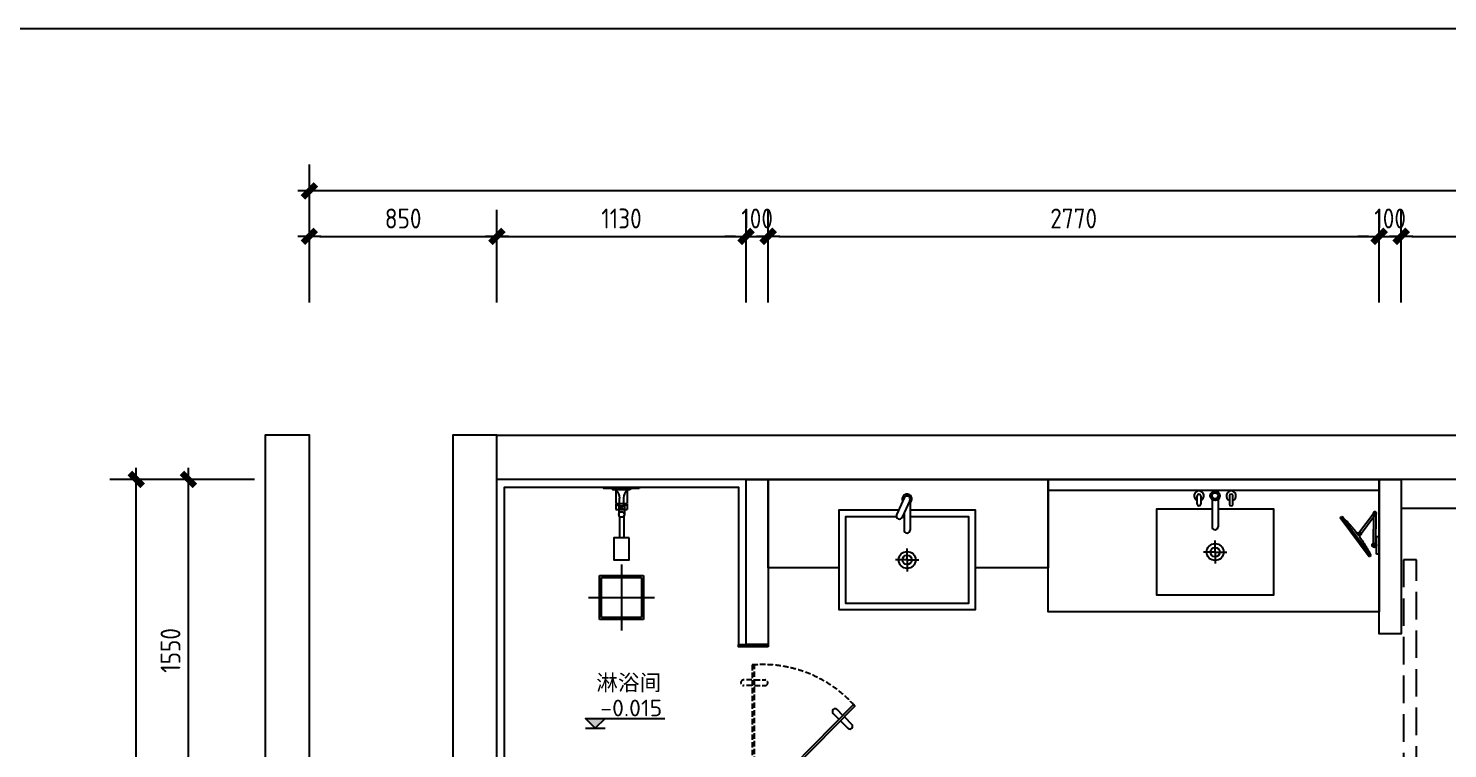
# Model space of a CAD drawing. Header units: inches. Extents: x 193953 to 255442, y -114891 to -62384.
# Drawn here: x 225028 to 231462, y -108470 to -105208 of the extents above; entities that cross this region are included whole.
import ezdxf
from ezdxf.enums import TextEntityAlignment as Align

# ---------------------------------------------------------------- set-up
doc = ezdxf.new("R2010")
doc.units = ezdxf.units.IN
doc.header["$LTSCALE"] = 500
doc.header["$MEASUREMENT"] = 0
for name, pattern in [('DASH', [0.35, 0.25, -0.1]), ('家具平面底图$0$DOM-虚线', [0.35, 0.25, -0.1]), ('家具平面底图$0$DOM-门开启线', [0.666666, 0.333333, -0.111111, 0.111111, -0.111111])]:
    doc.linetypes.add(name, pattern=pattern)
for name, color, linetype in [('0-索引文字', 50, 'Continuous'), ('F-洁具-DOM', 1, 'Continuous'), ('P-平面门', 2, 'Continuous')]:
    doc.layers.add(name, color=color, linetype=linetype)
doc.styles.add('DOM-romans.shx', font='dim.shx')
doc.dimstyles.new('DOM_DIM_1 80', dxfattribs={"dimscale": 60, "dimtxt": 1.5, "dimasz": 0.8, "dimexe": 2, "dimexo": 1.5, "dimgap": 0.6, "dimtad": 1, "dimdec": 0, "dimrnd": 5, "dimzin": 12, "dimdsep": 46, "dimtxsty": 'DOM-romans.shx', "dimblk": 'DOM_Dimension_Tick', "dimcen": 0.125, "dimclrd": 44, "dimclre": 44, "dimclrt": 50, "dimadec": 0, "dimazin": 0, "dimtfac": 1, "dimtdec": 0, "dimtix": 1, "dimtmove": 2, "dimatfit": 3, "dimldrblk": 'DOM_Leader_Arrow', "dimfxl": 0, "dimtvp": 1, "dimtolj": 1, "dimtzin": 0, "dimarcsym": 0})

# ---------------------------------------------------------------- blocks, each defined once
blk = doc.blocks.new('A$Cf89d1532')
at = {"layer": 'P-平面门', "color": 1}
for p, q in [((-422.3, 404.7), (-447.1, 380)), ((-404.7, 387), (-429.4, 362.3)), ((-396.2, 395.5), (-362, 429.7))]:
    blk.add_line(p, q, dxfattribs=at)
at = {"layer": 'P-平面门', "color": 8, "linetype": 'DASH', "ltscale": 0.2}
for p, q in [((-556.3, 6), (-556.3, 54.4)), ((-556.3, -6), (-556.3, -44.9))]:
    blk.add_line(p, q, dxfattribs=at)
at = {"layer": 'P-平面门', "color": 1}
blk.add_lwpolyline([(-7.1, -2.1), (0, 5), (-463.2, 461.1), (-470.2, 454)], close=True, dxfattribs=at)
blk.add_lwpolyline([(-413.9, 413.2), (-380.3, 446.8)], dxfattribs=at)
at = {"layer": 'P-平面门', "color": 8, "linetype": 'DASH', "ltscale": 0.2}
blk.add_lwpolyline([(0, -5), (0, 5), (-650, 5), (-650, -5)], close=True, dxfattribs=at)
for points in [[(-581.3, 6), (-581.3, 53.5)], [(-581.3, -6), (-581.3, -44)]]:
    blk.add_lwpolyline(points, dxfattribs=at)
for centre, radius, start, end in [((-91.2, 42.1), 560, 132.104, 183.79414), ((-568.8, 53.5), 12.5, 1.48486, 180.05013), ((-568.8, -44), 12.5, 179.94987, 358.51514)]:
    blk.add_arc(centre, radius, start, end, dxfattribs=at)
at = {"layer": 'P-平面门', "color": 1}
for centre, start, end in [((-371.5, 438), 316.48486, 135.05013), ((-438.3, 371.1), 135, 315)]:
    blk.add_arc(centre, 12.5, start, end, dxfattribs=at)
blk = doc.blocks.new('家具平面底图$0$A$C3001446E')
at = {"color": 8, "linetype": '家具平面底图$0$DOM-门开启线', "ltscale": 100}
for p, q in [((-500, 150), (-500, -150)), ((-350, 0), (-650, 0))]:
    blk.add_line(p, q, dxfattribs=at)
at = {"color": 250}
for p, q in [((-131.9, 9.6), (-229.4, 9.6)), ((-85.6, 12.4), (-124.2, 12.4)), ((-85.6, -13.1), (-85.6, 12.4)), ((-85.6, -9.7), (-85.6, 9)), ((-85.6, 9), (-49.5, 9)), ((-131.9, -10.4), (-229.4, -10.4)), ((-85.6, -13.1), (-124.2, -13.1)), ((0, -25), (-5.9, -25))]:
    blk.add_line(p, q, dxfattribs=at)
for p, q in [((-102.2, 25, 0), (-102.2, -25, 0)), ((-77.2, 25, 0), (-102.2, 25, 0)), ((-74.7, 20.8, 0), (-79.9, 20.8, 0)), ((-77.2, 25, 0), (-77.2, 20.8, 0)), ((-13, 25, 0), (-74.7, 25, 0)), ((-77.2, -25, 0), (-102.2, -25, 0)), ((-74.7, -20.8, 0), (-79.9, -20.8, 0)), ((-77.2, -20.8, 0), (-77.2, -25, 0)), ((-13, -25, 0), (-74.7, -25, 0))]:
    blk.add_line(p, q)
at = {"color": 8}
blk.add_line((-74.7, 25, 0), (-74.7, -25, 0), dxfattribs=at)
at = {"linetype": '家具平面底图$0$DOM-虚线', "ltscale": 100}
blk.add_lwpolyline([(-600, -100), (-600, 100), (-400, 100), (-400, -100)], close=True, dxfattribs=at)
at = {"color": 8, "linetype": '家具平面底图$0$DOM-虚线', "ltscale": 100}
blk.add_lwpolyline([(-590, -90), (-590, 90), (-410, 90), (-410, -90)], close=True, dxfattribs=at)
for points in [[(-6.5, -80), (-6.5, 80), (0, 80), (0, -80)], [(-13, -40), (-13, 40), (-6.5, 40), (-6.5, -40)]]:
    blk.add_lwpolyline(points, close=True)
at = {"color": 250}
for points in [[(-229.4, -35.4), (-229.4, 34.6), (-328.7, 34.6), (-328.7, -35.4)], [(0, -25), (-9.8, -25), (-9.8, 25), (0, 25)]]:
    blk.add_lwpolyline(points, close=True, dxfattribs=at)
for points in [[(-9.8, 25), (-14.6, 25, -0.211273), (-49.5, 9, -0.201002)], [(-9.8, -25), (-14.6, -25, 0.210081), (-49.1, -9.7), (-85.6, -9.7)]]:
    blk.add_lwpolyline(points, format="xyb", dxfattribs=at)
blk.add_circle((-124, -0.4), 12.7, dxfattribs=at)
at = {"color": 8}
blk.add_circle((-93.8, 0), 4.17, dxfattribs=at)
blk.add_arc((-43.8, 0, 0), 41.7, 143.1301, 216.8699, dxfattribs=at)
blk = doc.blocks.new('A$Cc38541f4')
at = {"color": 8, "ltscale": 0.5}
for p, q in [((-12.8, 5.8), (-47.4, -70.9)), ((12.8, -5.8), (-21.9, -82.5)), ((14.2, -16.6), (14.2, -140.5)), ((-13.8, -64.6), (-13.8, -140.5))]:
    blk.add_line(p, q, dxfattribs=at)
for centre, radius, start, end in [((0.2, 0.3), 22, 285.18983, 206.14743), ((0, 0), 14, 335.66863, 155.66863), ((-34.7, -76.7), 14, 155.66863, 335.66863), ((0.2, -140.5), 14, 180, 0)]:
    blk.add_arc(centre, radius, start, end, dxfattribs=at)
blk = doc.blocks.new('A$C64daa5cc')
at = {"color": 8}
for q in [(-225, 362.5), (-277.5, 310), (-225, 257.5), (-172.5, 310)]:
    blk.add_line((-225, 310), q, dxfattribs=at)
at = {"color": 2}
blk.add_line((-30, 331.3), (-30, 324), dxfattribs=at)
blk.add_lwpolyline([(0, 348.5), (0, 620), (-450, 620), (-450, 0), (0, 0), (0, 296)], dxfattribs=at)
at = {"color": 8}
blk.add_lwpolyline([(-30, 358.2), (-30, 590), (-420, 590), (-420, 30), (-30, 30), (-30, 296)], dxfattribs=at)
for radius in [38.3, 21.2]:
    blk.add_circle((-225, 310), radius, dxfattribs=at)
at = {"color": 2, "rotation": 270}
blk.add_blockref('A$Cc38541f4', (50.7, 310.2), dxfattribs=at)
blk = doc.blocks.new('A$Cdf668bc2')
at = {"color": 2}
for p, q in [((21.3, -183), (59.3, -183)), ((59.3, -199.2), (21.3, -199.2)), ((59.3, -329.2), (21.3, -329.2)), ((21.3, -345.3), (59.3, -345.3))]:
    blk.add_line(p, q, dxfattribs=at)
at = {"color": 8}
for q in [(-195.5, -211.7), (-248, -264.2), (-195.5, -316.7), (-143, -264.2)]:
    blk.add_line((-195.5, -264.2), q, dxfattribs=at)
at = {"color": 2, "ltscale": 0.5}
for p, q in [((42.4, -250.3), (-81.1, -250.3)), ((42.7, -278.3), (-81.1, -278.3))]:
    blk.add_line(p, q, dxfattribs=at)
at = {"color": 2}
blk.add_lwpolyline([(0, -278.3), (0, -528.4), (-391, -528.4), (-391, 0), (0, 0), (0, -250.3)], dxfattribs=at)
at = {"color": 8}
for radius in [38.3, 21.2]:
    blk.add_circle((-195.5, -264.2), radius, dxfattribs=at)
at = {"color": 2}
for radius in [21.9, 14]:
    blk.add_circle((59.3, -264.2), radius, dxfattribs=at)
for centre, radius, start, end in [((21.3, -191.1), 8.06, 90, 270), ((59.3, -191.1), 21.9, 201.63288, 158.36712), ((59.3, -191.1), 8.06, 270, 90), ((59.3, -337.3), 21.9, 201.63288, 158.36712), ((21.3, -337.3), 8.06, 90, 270), ((59.3, -337.3), 8.06, 270, 90)]:
    blk.add_arc(centre, radius, start, end, dxfattribs=at)
at = {"color": 2, "ltscale": 0.5}
blk.add_arc((-81.1, -264.3), 14, 90, 270, dxfattribs=at)
blk = doc.blocks.new('A$C358C41F5')
at = {"color": 8, "linetype": 'DASH', "ltscale": 200}
for p, q in [((-99.4, -53.7), (-93.4, -58.2)), ((-93, -55.2), (-27.3, -142.1)), ((-90.5, -41.6), (-84.4, -46.1)), ((-85, -49.2), (-19.5, -136)), ((-24.9, -138), (-26.8, -9.4)), ((-14.9, -137.6), (-16.8, -9.3))]:
    blk.add_line(p, q, dxfattribs=at)
for points in [[(-168.6, -129.9), (-37.3, 46.5), (-45.3, 52.5), (-176.6, -124)], [(-12, -40), (0, -40), (0, 40), (-12, 40)]]:
    blk.add_lwpolyline(points, close=True, dxfattribs=at)
for centre, radius in [((-22, -0.7), 5), ((-89, -52.2), 4), ((-19.7, -143.8), 7.85), ((-19.7, -143.8), 5)]:
    blk.add_circle(centre, radius, dxfattribs=at)
for centre, radius, start, end in [((-579.8, 312.6), 604.1, 312.89604, 333.78331), ((-22, -0.7), 10, 300.87226, 240.87226), ((-89, -52.2), 5, 37.05191, 217.05191), ((-88.9, -52.1), 7.5, 233.33968, 53.33968), ((-21.8, -13.6), 6.6, 41.62749, 140.11703)]:
    blk.add_arc(centre, radius, start, end, dxfattribs=at)
blk = doc.blocks.new('A$C9fdc28cc')
at = {"layer": 'F-洁具-DOM'}
blk.add_blockref('A$C358C41F5', (0, 0), dxfattribs=at)
blk = doc.blocks.new('A$Cf66d3db0')
at = {"color": 4}
blk.add_lwpolyline([(-12802.3, 7040.2), (0, 7040.2), (0, 0), (-12802.3, 0)], close=True, dxfattribs=at)
blk = doc.blocks.new('DOM_Dimension_Tick')
at = {"color": 0, "linetype": 'ByBlock'}
for p, q in [((-1.09, 0), (0, 0)), ((0, 0), (1.09, 0))]:
    blk.add_line(p, q, dxfattribs=at)
at = {"color": 0, "linetype": 'Continuous', "const_width": 0.608}
blk.add_lwpolyline([(-0.61, -0.61), (0.61, 0.61)], dxfattribs=at)
blk = doc.blocks.new('*D569')
at = {"color": 44, "lineweight": -2, "transparency": 16777216}
for p, q in [((226053.2, -107250.8), (225633.2, -107250.8)), ((225753.2, -108752.8), (225753.2, -107298.8)), ((226053.2, -108800.8), (225633.2, -108800.8))]:
    blk.add_line(p, q, dxfattribs=at)
at = {"layer": 'Defpoints', "color": 0, "transparency": 16777216}
for p in [(225753.2, -107250.8), (227151.9, -107250.8), (227247.7, -108800.8)]:
    blk.add_point(p, dxfattribs=at)
at = {"color": 44, "lineweight": -2, "transparency": 16777216, "xscale": 48, "yscale": 48, "zscale": 48}
for p, rotation in [((225753.2, -107250.8), 90), ((225753.2, -108800.8), 270)]:
    blk.add_blockref('DOM_Dimension_Tick', p, dxfattribs=dict(at, rotation=rotation))
at = {"color": 50, "transparency": 16777216, "insert": (225672.2, -108025.8), "char_height": 90, "attachment_point": 5, "rotation": 90, "style": 'DOM-romans.shx'}
blk.add_mtext('\\A1;1550', dxfattribs=at)
blk = doc.blocks.new('DOM_Leader_Arrow')
at = {"color": 0, "linetype": 'ByBlock'}
blk.add_line((0, 0), (-1.5, 0), dxfattribs=at)
for points in [[(-1.29, 1), (-0.89, 1.28), (-0.36, 0), (0, 0)], [(-1.29, -1), (-0.89, -1.28), (-0.36, 0), (0, 0)]]:
    blk.add_solid(points, dxfattribs=at)
blk = doc.blocks.new('*D570')
at = {"color": 44, "lineweight": -2, "transparency": 16777216}
for p, q in [((225753.2, -107250.8), (225396.7, -107250.8)), ((225516.7, -111552.8), (225516.7, -107298.8)), ((225753.2, -111600.8), (225396.7, -111600.8))]:
    blk.add_line(p, q, dxfattribs=at)
at = {"layer": 'Defpoints', "color": 0, "transparency": 16777216}
for p in [(225516.7, -107250.8), (225843.2, -107250.8), (225843.2, -111600.8)]:
    blk.add_point(p, dxfattribs=at)
at = {"color": 44, "lineweight": -2, "transparency": 16777216, "xscale": 48, "yscale": 48, "zscale": 48}
for p, rotation in [((225516.7, -107250.8), 90), ((225516.7, -111600.8), 270)]:
    blk.add_blockref('DOM_Dimension_Tick', p, dxfattribs=dict(at, rotation=rotation))
at = {"color": 50, "transparency": 16777216, "insert": (225435.7, -109425.8), "char_height": 90, "attachment_point": 5, "rotation": 90, "style": 'DOM-romans.shx'}
blk.add_mtext('\\A1;4350', dxfattribs=at)
blk = doc.blocks.new('*D573')
at = {"color": 44, "lineweight": -2, "transparency": 16777216}
for p, q in [((226301.9, -106450), (226301.9, -106030)), ((227151.9, -106450), (227151.9, -106030)), ((226349.9, -106150), (227103.9, -106150))]:
    blk.add_line(p, q, dxfattribs=at)
at = {"layer": 'Defpoints', "color": 0, "transparency": 16777216}
for p in [(227151.9, -106150), (226301.9, -108405.8), (227151.9, -108405.8)]:
    blk.add_point(p, dxfattribs=at)
at = {"color": 44, "lineweight": -2, "transparency": 16777216, "xscale": 48, "yscale": 48, "zscale": 48, "rotation": 180}
blk.add_blockref('DOM_Dimension_Tick', (226301.9, -106150), dxfattribs=at)
at = {"color": 44, "lineweight": -2, "transparency": 16777216, "xscale": 48, "yscale": 48, "zscale": 48}
blk.add_blockref('DOM_Dimension_Tick', (227151.9, -106150), dxfattribs=at)
at = {"color": 50, "transparency": 16777216, "insert": (226726.9, -106069), "char_height": 90, "attachment_point": 5, "style": 'DOM-romans.shx'}
blk.add_mtext('\\A1;850', dxfattribs=at)
blk = doc.blocks.new('*D574')
at = {"color": 44, "lineweight": -2, "transparency": 16777216}
for p, q in [((227151.9, -106450), (227151.9, -106030)), ((228281.9, -106450), (228281.9, -106030)), ((227199.9, -106150), (228233.9, -106150))]:
    blk.add_line(p, q, dxfattribs=at)
at = {"layer": 'Defpoints', "color": 0, "transparency": 16777216}
for p in [(228281.9, -106150), (228281.9, -106755.8), (227151.9, -108405.8)]:
    blk.add_point(p, dxfattribs=at)
at = {"color": 44, "lineweight": -2, "transparency": 16777216, "xscale": 48, "yscale": 48, "zscale": 48, "rotation": 180}
blk.add_blockref('DOM_Dimension_Tick', (227151.9, -106150), dxfattribs=at)
at = {"color": 44, "lineweight": -2, "transparency": 16777216, "xscale": 48, "yscale": 48, "zscale": 48}
blk.add_blockref('DOM_Dimension_Tick', (228281.9, -106150), dxfattribs=at)
at = {"color": 50, "transparency": 16777216, "insert": (227716.9, -106069), "char_height": 90, "attachment_point": 5, "style": 'DOM-romans.shx'}
blk.add_mtext('\\A1;1130', dxfattribs=at)
blk = doc.blocks.new('*D575')
at = {"color": 44, "lineweight": -2, "transparency": 16777216}
for p, q in [((228281.9, -106450), (228281.9, -106030)), ((228381.9, -106450), (228381.9, -106030)), ((228233.9, -106150), (228185.9, -106150)), ((228281.9, -106150), (228381.9, -106150)), ((228429.9, -106150), (228477.9, -106150))]:
    blk.add_line(p, q, dxfattribs=at)
at = {"layer": 'Defpoints', "color": 0, "transparency": 16777216}
for p in [(228381.9, -106150), (228281.9, -106755.8), (228381.9, -106755.8)]:
    blk.add_point(p, dxfattribs=at)
at = {"color": 44, "lineweight": -2, "transparency": 16777216, "xscale": 48, "yscale": 48, "zscale": 48}
blk.add_blockref('DOM_Dimension_Tick', (228281.9, -106150), dxfattribs=at)
at = {"color": 44, "lineweight": -2, "transparency": 16777216, "xscale": 48, "yscale": 48, "zscale": 48, "rotation": 180}
blk.add_blockref('DOM_Dimension_Tick', (228381.9, -106150), dxfattribs=at)
at = {"color": 50, "transparency": 16777216, "insert": (228331.9, -106069), "char_height": 90, "attachment_point": 5, "style": 'DOM-romans.shx'}
blk.add_mtext('\\A1;100', dxfattribs=at)
blk = doc.blocks.new('*D576')
at = {"color": 44, "lineweight": -2, "transparency": 16777216}
for p, q in [((228381.9, -106450), (228381.9, -106030)), ((231151.9, -106450), (231151.9, -106030)), ((228429.9, -106150), (231103.9, -106150))]:
    blk.add_line(p, q, dxfattribs=at)
at = {"layer": 'Defpoints', "color": 0, "transparency": 16777216}
for p in [(231151.9, -106150), (228381.9, -106755.8), (231151.9, -106755.8)]:
    blk.add_point(p, dxfattribs=at)
at = {"color": 44, "lineweight": -2, "transparency": 16777216, "xscale": 48, "yscale": 48, "zscale": 48, "rotation": 180}
blk.add_blockref('DOM_Dimension_Tick', (228381.9, -106150), dxfattribs=at)
at = {"color": 44, "lineweight": -2, "transparency": 16777216, "xscale": 48, "yscale": 48, "zscale": 48}
blk.add_blockref('DOM_Dimension_Tick', (231151.9, -106150), dxfattribs=at)
at = {"color": 50, "transparency": 16777216, "insert": (229766.9, -106069), "char_height": 90, "attachment_point": 5, "style": 'DOM-romans.shx'}
blk.add_mtext('\\A1;2770', dxfattribs=at)
blk = doc.blocks.new('*D577')
at = {"color": 44, "lineweight": -2, "transparency": 16777216}
for p, q in [((231151.9, -106450), (231151.9, -106030)), ((231251.9, -106450), (231251.9, -106030)), ((231103.9, -106150), (231055.9, -106150)), ((231151.9, -106150), (231251.9, -106150)), ((231299.9, -106150), (231347.9, -106150))]:
    blk.add_line(p, q, dxfattribs=at)
at = {"layer": 'Defpoints', "color": 0, "transparency": 16777216}
for p in [(231251.9, -106150), (231151.9, -106755.8), (231251.9, -106755.8)]:
    blk.add_point(p, dxfattribs=at)
at = {"color": 44, "lineweight": -2, "transparency": 16777216, "xscale": 48, "yscale": 48, "zscale": 48}
blk.add_blockref('DOM_Dimension_Tick', (231151.9, -106150), dxfattribs=at)
at = {"color": 44, "lineweight": -2, "transparency": 16777216, "xscale": 48, "yscale": 48, "zscale": 48, "rotation": 180}
blk.add_blockref('DOM_Dimension_Tick', (231251.9, -106150), dxfattribs=at)
at = {"color": 50, "transparency": 16777216, "insert": (231201.9, -106069), "char_height": 90, "attachment_point": 5, "style": 'DOM-romans.shx'}
blk.add_mtext('\\A1;100', dxfattribs=at)
blk = doc.blocks.new('*D578')
at = {"color": 44, "lineweight": -2, "transparency": 16777216}
for p, q in [((231251.9, -106450), (231251.9, -106030)), ((236601.9, -106450), (236601.9, -106030)), ((231299.9, -106150), (236553.9, -106150))]:
    blk.add_line(p, q, dxfattribs=at)
at = {"layer": 'Defpoints', "color": 0, "transparency": 16777216}
for p in [(236601.9, -106150), (231251.9, -106755.8), (236601.9, -106755.8)]:
    blk.add_point(p, dxfattribs=at)
at = {"color": 44, "lineweight": -2, "transparency": 16777216, "xscale": 48, "yscale": 48, "zscale": 48, "rotation": 180}
blk.add_blockref('DOM_Dimension_Tick', (231251.9, -106150), dxfattribs=at)
at = {"color": 44, "lineweight": -2, "transparency": 16777216, "xscale": 48, "yscale": 48, "zscale": 48}
blk.add_blockref('DOM_Dimension_Tick', (236601.9, -106150), dxfattribs=at)
at = {"color": 50, "transparency": 16777216, "insert": (233926.9, -106069), "char_height": 90, "attachment_point": 5, "style": 'DOM-romans.shx'}
blk.add_mtext('\\A1;5350', dxfattribs=at)
blk = doc.blocks.new('*D580')
at = {"color": 44, "lineweight": -2, "transparency": 16777216}
for p, q in [((226301.9, -106244), (226301.9, -105824)), ((237851.9, -106244), (237851.9, -105824)), ((237803.9, -105944), (226349.9, -105944))]:
    blk.add_line(p, q, dxfattribs=at)
at = {"layer": 'Defpoints', "color": 0, "transparency": 16777216}
for p in [(226301.9, -105944), (226301.9, -106352), (237851.9, -106352)]:
    blk.add_point(p, dxfattribs=at)
at = {"color": 44, "lineweight": -2, "transparency": 16777216, "xscale": 48, "yscale": 48, "zscale": 48, "rotation": 180}
blk.add_blockref('DOM_Dimension_Tick', (226301.9, -105944), dxfattribs=at)
at = {"color": 44, "lineweight": -2, "transparency": 16777216, "xscale": 48, "yscale": 48, "zscale": 48}
blk.add_blockref('DOM_Dimension_Tick', (237851.9, -105944), dxfattribs=at)
at = {"color": 50, "transparency": 16777216, "insert": (232076.9, -105863), "char_height": 90, "attachment_point": 5, "style": 'DOM-romans.shx'}
blk.add_mtext('\\A1;11550', dxfattribs=at)
blk = doc.blocks.new('DOM-平面标高符号')
blk.add_hatch(color=256).paths.add_polyline_path([(1.47, 1.5), (0, 0), (-1.47, 1.5)])
at = {"color": 150}
for p, q in [((-1.47, 1.5), (10.53, 1.5)), ((-1.47, 0), (1.47, 0))]:
    blk.add_line(p, q, dxfattribs=at)
blk.add_lwpolyline([(1.47, 1.5), (0, 0), (-1.47, 1.5)], close=True, dxfattribs=at)
at = {"style": 'DOM-romans.shx', "width": 0.444477}
blk.add_attdef('ELEV', text='', height=2.5, dxfattribs=at).set_placement((0.75, 1.82), (10.11, 1.82), align=Align.FIT)

msp = doc.modelspace()

# ---------------------------------------------------------------- linework, layer by layer
at = {"color": 4}
for points in [[(226101.9, -108900.8), (227151.9, -108900.8), (227151.9, -107050.8), (226951.9, -107050.8), (226951.9, -108650.8), (226301.9, -108650.8), (226301.9, -107050.8), (226101.9, -107050.8), (226101.9, -108900.8)], [(227151.9, -107050.8), (236601.9, -107050.8), (236601.9, -107250.8), (227151.9, -107250.8)], [(228381.9, -107250.8), (228381.9, -107999.5), (228281.9, -107999.5), (228281.9, -107250.8)], [(231251.9, -107250.8), (231251.9, -107950.8), (231151.9, -107950.8), (231151.9, -107250.8)]]:
    msp.add_lwpolyline(points, close=True, dxfattribs=at)
at = {"color": 2}
for points in [[(228973.4, -107390.8), (228701.9, -107390.8), (228701.9, -107650.8), (228381.9, -107650.8), (228381.9, -107250.8), (229651.9, -107250.8), (229651.9, -107650.8), (229321.9, -107650.8), (229321.9, -107390.8), (229025.9, -107390.8)], [(231251.9, -107250.8), (231251.9, -107380.8), (236601.9, -107380.8)]]:
    msp.add_lwpolyline(points, dxfattribs=at)
msp.add_lwpolyline([(231151.9, -107250.8), (231151.9, -107850.8), (229651.9, -107850.8), (229651.9, -107250.8)], close=True, dxfattribs=at)
at = {"color": 1}
msp.add_lwpolyline([(229651.9, -107300.8), (229651.9, -107250.8), (231151.9, -107250.8), (231151.9, -107300.8)], close=True, dxfattribs=at)
at = {"color": 3}
msp.add_lwpolyline([(228246.9, -108750.8), (228246.9, -108765.8), (227186.9, -108765.8), (227186.9, -107285.8), (228246.9, -107285.8), (228246.9, -107999.5)], dxfattribs=at)
at = {"color": 8, "linetype": 'DASH'}
msp.add_lwpolyline([(231261.9, -108934.9), (231321.9, -108934.9), (231321.9, -107614.7), (231262.3, -107614.7)], close=True, dxfattribs=at)
at = {"color": 3}
msp.add_lwpolyline([(228381.9, -108009.5), (228246.9, -108009.5), (228246.9, -107999.5), (228381.9, -107999.5), (228381.9, -108009.5)], close=True, dxfattribs=at)

# ---------------------------------------------------------------- block references
at = {"color": 6, "xscale": 1.2, "yscale": 1.2, "zscale": 1.2}
msp.add_blockref('A$Cf66d3db0', (240041.7, -113656.2), dxfattribs=at)
at = {"color": 6}
for name, p, rotation in [('A$C64daa5cc', (229321.9, -107390.8), 90.00000000000001), ('A$Cdf668bc2', (230144, -107384.4), 90.00000000000001), ('A$Cf89d1532', (228314.4, -108740.8), 270)]:
    msp.add_blockref(name, p, dxfattribs=dict(at, rotation=rotation))
at = {"color": 6, "xscale": -1, "rotation": 180}
msp.add_blockref('A$C9fdc28cc', (231151.9, -107549.4), dxfattribs=at)
at = {"layer": '0-索引文字'}
ref = msp.add_blockref('DOM-平面标高符号', (227598.2, -108378.5), dxfattribs=dict(at, xscale=30, yscale=30, zscale=30))
ref.add_attrib('ELEV', '-0.015', dxfattribs={"layer": '0', "height": 75, "style": 'DOM-romans.shx', "width": 0.802779}).set_placement((227620.7, -108323.9), (227901.6, -108323.9), align=Align.FIT)
at = {"layer": 'F-洁具-DOM', "rotation": 90.00000000000001}
msp.add_blockref('家具平面底图$0$A$C3001446E', (227716.9, -107285.8), dxfattribs=at)

# ---------------------------------------------------------------- texts
at = {"color": 50, "insert": (227749.7, -108175.1), "char_height": 72, "attachment_point": 5, "style": 'DOM-romans.shx'}
msp.add_mtext('\\A1;{\\fSimSun|b0|i0|c134|p2;淋浴间}', dxfattribs=at)

# ---------------------------------------------------------------- dimensions: what is measured, and where the dimension line sits
at = {"color": 6}
for base, p1, p2, picture, middle in [((226301.9, -105944), (237851.9, -106352), (226301.9, -106352), '*D580', (232076.9, -105863)), ((227151.9, -106150), (226301.9, -108405.8), (227151.9, -108405.8), '*D573', (226726.9, -106069)), ((228281.9, -106150), (227151.9, -108405.8), (228281.9, -106755.8), '*D574', (227716.9, -106069)), ((228381.9, -106150), (228281.9, -106755.8), (228381.9, -106755.8), '*D575', (228331.9, -106069)), ((231151.9, -106150), (228381.9, -106755.8), (231151.9, -106755.8), '*D576', (229766.9, -106069)), ((231251.9, -106150), (231151.9, -106755.8), (231251.9, -106755.8), '*D577', (231201.9, -106069)), ((236601.9, -106150), (231251.9, -106755.8), (236601.9, -106755.8), '*D578', (233926.9, -106069))]:
    dim = msp.add_linear_dim(base=base, p1=p1, p2=p2, dimstyle='DOM_DIM_1 80', dxfattribs=at)
    dim.commit()
    dim.dimension.update_dxf_attribs({"geometry": picture, "text_midpoint": middle})
for base, p1, p2, picture, middle in [((225516.7, -107250.8), (225843.2, -111600.8), (225843.2, -107250.8), '*D570', (225435.7, -109425.8)), ((225753.2, -107250.8), (227247.7, -108800.8), (227151.9, -107250.8), '*D569', (225672.2, -108025.8))]:
    dim = msp.add_linear_dim(base=base, p1=p1, p2=p2, angle=90, dimstyle='DOM_DIM_1 80', dxfattribs=at)
    dim.commit()
    dim.dimension.update_dxf_attribs({"geometry": picture, "text_midpoint": middle})

doc.saveas('drawing.dxf')
